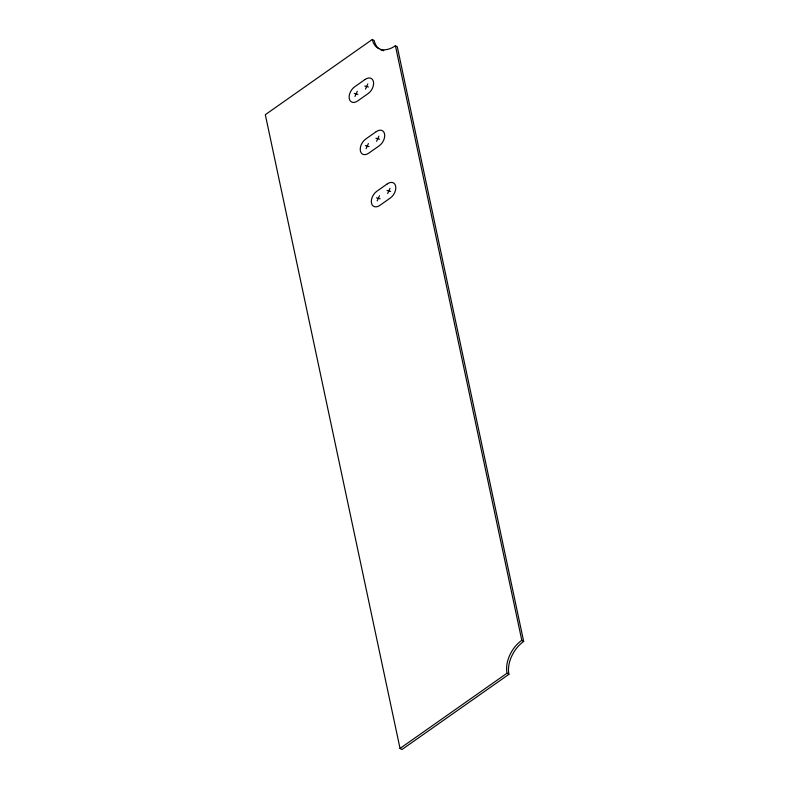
<?xml version="1.0" encoding="UTF-8"?>
<svg xmlns="http://www.w3.org/2000/svg" width="789" height="789" viewBox="0 0 789 789"><rect width="100%" height="100%" fill="white"/><g stroke="black" fill="none" stroke-linecap="round" stroke-linejoin="round"><path stroke-width="1.18" d="M354.961 96.495L357.279 91.327M365.465 89.098L367.782 83.94M366.057 148.707L368.374 143.539M376.57 141.31L378.888 136.142M377.152 200.909L379.47 195.751M387.665 193.522L389.983 188.354M372.329 39.45L265.321 114.681L400.033 748.436L401.917 749.55L508.915 674.319A25.721 16.559 -59.3 0 1 523.679 641.437L397.291 46.847L395.407 45.723A25.721 16.559 -59.3 0 1 372.329 39.45L374.213 40.564A25.721 16.559 -59.3 0 0 378.828 48.573M400.033 748.436L507.041 673.195A25.721 16.559 -59.3 0 1 521.795 640.313L395.407 45.723M364.814 86.021L368.443 87.007M354.3 93.418L357.93 94.404M375.909 138.233L379.539 139.219M365.396 145.63L369.025 146.616M387.004 190.445L390.634 191.431M376.501 197.832L380.12 198.818M521.795 640.313L523.679 641.437M507.041 673.195L508.915 674.319M383.809 50.762A25.721 16.559 -59.3 0 1 380.614 49.717M365.12 79.452L354.616 86.839A9.29 5.977 -59.3 0 0 349.28 98.714A9.29 5.977 -59.3 0 0 357.614 100.982L368.128 93.585A9.29 5.977 -59.3 0 0 373.463 81.711A9.29 5.977 -59.3 0 0 365.12 79.452M376.225 131.655L365.711 139.051A9.29 5.977 -59.3 0 0 360.386 150.926A9.29 5.977 -59.3 0 0 368.719 153.194L379.223 145.797A9.29 5.977 -59.3 0 0 384.559 133.923A9.29 5.977 -59.3 0 0 376.225 131.655M387.32 183.867L376.807 191.263A9.29 5.977 -59.3 0 0 371.481 203.138A9.29 5.977 -59.3 0 0 379.815 205.396L390.328 198.009A9.29 5.977 -59.3 0 0 395.654 186.135A9.29 5.977 -59.3 0 0 387.32 183.867"/></g></svg>
